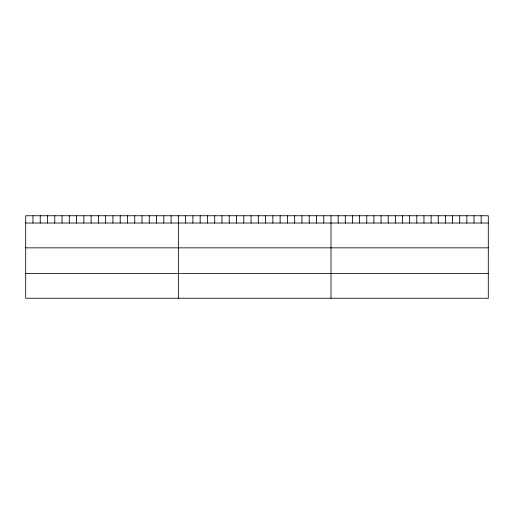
<?xml version="1.0" encoding="UTF-8"?>
<svg xmlns="http://www.w3.org/2000/svg" width="514" height="514" viewBox="0 0 514 514"><rect width="100%" height="100%" fill="white"/><g stroke="black" fill="none" stroke-linecap="round" stroke-linejoin="round"><path stroke-width="0.77" d="M488.3 223.031L488.3 298.248L25.7 298.248L25.7 215.751L488.3 215.751L488.3 223.031L25.7 223.031M25.7 247.851L488.3 247.851M25.7 273.429L488.3 273.429M481.149 215.751L481.149 223.031M474.004 215.751L474.004 223.031M466.853 215.751L466.853 223.031M459.702 215.751L459.702 223.031M452.551 215.751L452.551 223.031M445.407 215.751L445.407 223.031M438.256 215.751L438.256 223.031M431.105 215.751L431.105 223.031M423.954 215.751L423.954 223.031M416.809 215.751L416.809 223.031M409.658 215.751L409.658 223.031M402.507 215.751L402.507 223.031M395.362 215.751L395.362 223.031M388.211 215.751L388.211 223.031M381.06 215.751L381.06 223.031M373.909 215.751L373.909 223.031M366.765 215.751L366.765 223.031M359.614 215.751L359.614 223.031M352.463 215.751L352.463 223.031M345.312 215.751L345.312 223.031M338.167 215.751L338.167 223.031M331.016 215.751L331.016 298.248M323.749 215.751L323.749 223.031M316.476 215.751L316.476 223.031M309.21 215.751L309.21 223.031M301.936 215.751L301.936 223.031M294.67 215.751L294.67 223.031M287.397 215.751L287.397 223.031M280.13 215.751L280.13 223.031M272.863 215.751L272.863 223.031M265.59 215.751L265.59 223.031M258.324 215.751L258.324 223.031M251.05 215.751L251.05 223.031M243.784 215.751L243.784 223.031M236.511 215.751L236.511 223.031M229.244 215.751L229.244 223.031M221.977 215.751L221.977 223.031M214.704 215.751L214.704 223.031M207.438 215.751L207.438 223.031M200.164 215.751L200.164 223.031M192.898 215.751L192.898 223.031M185.625 215.751L185.625 223.031M178.358 215.751L178.358 298.248M171.091 215.751L171.091 223.031M163.818 215.751L163.818 223.031M156.552 215.751L156.552 223.031M149.278 215.751L149.278 223.031M142.012 215.751L142.012 223.031M134.739 215.751L134.739 223.031M127.472 215.751L127.472 223.031M120.205 215.751L120.205 223.031M112.932 215.751L112.932 223.031M105.666 215.751L105.666 223.031M98.392 215.751L98.392 223.031M91.126 215.751L91.126 223.031M83.853 215.751L83.853 223.031M76.586 215.751L76.586 223.031M69.319 215.751L69.319 223.031M62.046 215.751L62.046 223.031M54.78 215.751L54.78 223.031M47.506 215.751L47.506 223.031M40.24 215.751L40.24 223.031M32.967 215.751L32.967 223.031"/></g></svg>
